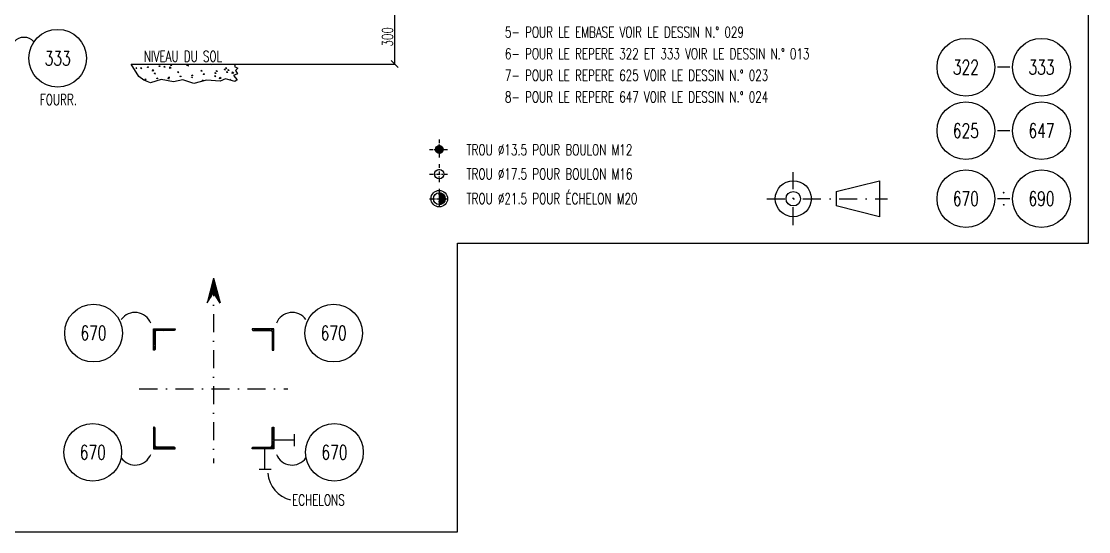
# Model space of a CAD drawing. Extents: x 106643 to 122863, y -59241 to -47761.
# Drawn here: x 116946 to 122863, y -59241 to -56410 of the extents above; entities that cross this region are included whole.
import ezdxf
from ezdxf.enums import TextEntityAlignment as Align

# ---------------------------------------------------------------- set-up
doc = ezdxf.new("R2010")
doc.units = 0
doc.header["$LTSCALE"] = 200
doc.header["$MEASUREMENT"] = 0
doc.linetypes.add('DASHDOT', pattern=[1, 0.5, -0.25, 0, -0.25])
doc.layers.get('0').update_dxf_attribs({"linetype": 'CONTINUOUS'})
for name, color, linetype in [('035B', 7, 'CONTINUOUS'), ('BOLLINI_1', 7, 'CONTINUOUS'), ('LM', 7, 'CONTINUOUS'), ('LS', 7, 'CONTINUOUS'), ('MZ', 6, 'DASHDOT')]:
    doc.layers.add(name, color=color, linetype=linetype)
doc.styles.add('MONO', font='romans.shx', dxfattribs={"width": 0.7})
doc.styles.add('RQL', font='ROMANS8.SHX', dxfattribs={"width": 0.7})
doc.styles.add('RS', font='ROMANS8.shx', dxfattribs={"width": 0.7})
doc.dimstyles.new('TRATTO_20', dxfattribs={"dimscale": 0, "dimtxt": 60, "dimasz": 40, "dimexe": 0, "dimexo": 0, "dimgap": 10, "dimtad": 1, "dimrnd": 0.5, "dimdsep": 46, "dimtxsty": 'RS', "dimblk1": 'OBLIQUE', "dimblk2": 'OBLIQUE', "dimsah": 1, "dimcen": 0.09, "dimclrd": 2, "dimclre": 2, "dimclrt": 7, "dimadec": 0, "dimazin": 0, "dimtfac": 1, "dimtix": 1, "dimtmove": 2, "dimatfit": 3, "dimfxl": 1, "dimtolj": 1, "dimtzin": 0, "dimarcsym": 0})

# ---------------------------------------------------------------- blocks, each defined once
blk = doc.blocks.new('_OBLIQUE')
at = {"color": 0, "linetype": 'ByBlock'}
blk.add_line((-0.5, -0.5), (0.5, 0.5), dxfattribs=at)
blk = doc.blocks.new('*D65')
at = {"layer": 'LS', "color": 2, "lineweight": -2, "transparency": 16777216}
for p, q in [((115920.8, -56344.7), (119016, -56344.7)), ((119016, -56344.7), (119016, -56646.4)), ((118131.5, -56646.4), (119016, -56646.4))]:
    blk.add_line(p, q, dxfattribs=at)
at = {"layer": 'LS', "color": 2, "lineweight": -2, "transparency": 16777216, "xscale": 40, "yscale": 40, "zscale": 40}
for p, rotation in [((119016, -56344.7), 90), ((119016, -56646.4), 270)]:
    blk.add_blockref('_OBLIQUE', p, dxfattribs=dict(at, rotation=rotation))
at = {"layer": 'LS', "color": 7, "transparency": 16777216, "insert": (118976, -56495.6), "char_height": 60, "attachment_point": 5, "rotation": 90, "style": 'RS'}
blk.add_mtext('\\A1;300', dxfattribs=at)
blk = doc.blocks.new('xxx')
blk.add_circle((0, 0), 8)
at = {"color": 3, "style": 'RQL', "width": 0.7}
blk.add_attdef('POS', text='', height=4, dxfattribs=at).set_placement((0, 0), align=Align.MIDDLE)
at = {"color": 3, "style": 'RQL', "width": 0.7, "flags": 1}
blk.add_attdef('POS1', (-0.39, -5.42), '', height=2, dxfattribs=at)
at = {"style": 'RQL', "width": 0.7, "flags": 1}
blk.add_attdef('TIPO', (-0.39, -8.66), '', height=2, dxfattribs=at)
blk = doc.blocks.new('*X11')
at = {"color": 0}
for p, q in [((117084.5, -38783), (117089.4, -38778.2)), ((117084.5, -38790.1), (117091.5, -38783.1)), ((117084.5, -38797.2), (117091.5, -38790.2)), ((117084.5, -38804.3), (117091.5, -38797.3)), ((117084.5, -38811.3), (117091.5, -38804.3)), ((117084.5, -38818.4), (117091.5, -38811.4)), ((117084.5, -38825.5), (117091.5, -38818.5)), ((117084.5, -38832.5), (117091.5, -38825.5)), ((117084.5, -38839.6), (117091.5, -38832.6)), ((117084.5, -38846.7), (117091.5, -38839.7)), ((117084.5, -38853.8), (117091.5, -38846.8)), ((117084.5, -38860.8), (117091.5, -38853.8)), ((117084.5, -38867.9), (117093.6, -38858.8)), ((117091.6, -38867.9), (117098.6, -38860.9)), ((117098.7, -38867.9), (117105.7, -38860.9)), ((117105.7, -38867.9), (117112.7, -38860.9)), ((117112.8, -38867.9), (117119.8, -38860.9)), ((117119.9, -38867.9), (117126.9, -38860.9)), ((117126.9, -38867.9), (117133.9, -38860.9)), ((117134, -38867.9), (117141, -38860.9)), ((117141.1, -38867.9), (117148.1, -38860.9)), ((117148.2, -38867.9), (117155.2, -38860.9)), ((117155.2, -38867.9), (117162.2, -38860.9)), ((117162.3, -38867.9), (117169.3, -38860.9)), ((117169.4, -38867.9), (117174.2, -38863))]:
    blk.add_line(p, q, dxfattribs=at)
blk = doc.blocks.new('12')
at = {"color": 0}
for p, q in [((-1, 0.06), (-0.06, 1)), ((-1, 0.01), (-0.01, 1)), ((-1, -0.03), (0.03, 1)), ((-1, -0.07), (0.07, 1)), ((0.09, -1), (-1, 0.09)), ((0.05, -1), (-1, 0.05)), ((0, -1), (-1, 0)), ((-0.99, 0.16), (-0.16, 0.99)), ((-0.99, 0.11), (-0.11, 0.99)), ((-0.99, -0.11), (0.11, 0.99)), ((-0.99, -0.15), (0.15, 0.99)), ((0.17, -0.99), (-0.99, 0.17)), ((0.13, -0.99), (-0.99, 0.13)), ((-0.98, 0.22), (-0.22, 0.98)), ((-0.98, -0.19), (0.19, 0.98)), ((0.21, -0.98), (-0.98, 0.21)), ((-0.97, -0.23), (0.23, 0.97)), ((0.24, -0.97), (-0.97, 0.24)), ((-0.96, 0.28), (-0.28, 0.96)), ((-0.96, -0.27), (0.27, 0.96)), ((0.28, -0.96), (-0.96, 0.28)), ((-0.95, -0.3), (0.3, 0.95)), ((0.31, -0.95), (-0.95, 0.31)), ((-0.94, 0.34), (-0.34, 0.94)), ((-0.94, -0.33), (0.33, 0.94)), ((0.35, -0.94), (-0.94, 0.35)), ((-0.93, -0.37), (0.37, 0.93)), ((0.38, -0.93), (-0.93, 0.38)), ((-0.92, -0.4), (0.4, 0.92)), ((-0.91, 0.42), (-0.42, 0.91)), ((0.41, -0.91), (-0.91, 0.41)), ((-0.9, -0.43), (0.43, 0.9)), ((0.44, -0.9), (-0.9, 0.44)), ((-0.89, -0.46), (0.46, 0.89)), ((0.47, -0.88), (-0.88, 0.47)), ((-0.87, -0.49), (0.49, 0.87)), ((0.5, -0.87), (-0.87, 0.5)), ((-0.86, 0.52), (-0.52, 0.86)), ((-0.86, -0.52), (0.52, 0.86)), ((0.53, -0.85), (-0.85, 0.53)), ((-0.84, -0.54), (0.54, 0.84)), ((0.55, -0.83), (-0.83, 0.55)), ((-0.82, -0.57), (0.57, 0.82)), ((0.58, -0.81), (-0.81, 0.58)), ((-0.8, -0.6), (0.6, 0.8)), ((0.61, -0.79), (-0.79, 0.61)), ((-0.78, -0.62), (0.62, 0.78)), ((0.63, -0.78), (-0.78, 0.63)), ((-0.76, -0.65), (0.65, 0.76)), ((0.66, -0.75), (-0.75, 0.66)), ((-0.74, -0.67), (0.67, 0.74)), ((0.68, -0.73), (-0.73, 0.68)), ((-0.72, -0.69), (0.69, 0.72)), ((0.7, -0.71), (-0.71, 0.7)), ((-0.7, -0.72), (0.72, 0.7)), ((0.73, -0.69), (-0.69, 0.73)), ((0.75, -0.67), (-0.67, 0.75)), ((-0.67, -0.74), (0.74, 0.67)), ((-0.65, -0.76), (0.76, 0.65)), ((0.77, -0.64), (-0.64, 0.77)), ((-0.63, -0.78), (0.78, 0.63)), ((0.79, -0.62), (-0.62, 0.79)), ((-0.6, -0.8), (0.8, 0.6)), ((0.81, -0.59), (-0.59, 0.81)), ((-0.57, -0.82), (0.82, 0.57)), ((0.83, -0.56), (-0.56, 0.83)), ((-0.55, -0.84), (0.84, 0.55)), ((0.84, -0.54), (-0.54, 0.84)), ((-0.52, -0.85), (0.85, 0.52)), ((0.86, -0.51), (-0.51, 0.86)), ((-0.49, -0.87), (0.87, 0.49)), ((0.88, -0.48), (-0.48, 0.88)), ((-0.46, -0.89), (0.89, 0.46)), ((0.89, -0.45), (-0.45, 0.89)), ((-0.43, -0.9), (0.9, 0.43)), ((0.91, -0.42), (-0.42, 0.91)), ((-0.4, -0.92), (0.92, 0.4)), ((0.92, -0.39), (-0.39, 0.92)), ((-0.37, -0.93), (0.93, 0.37)), ((0.93, -0.36), (-0.36, 0.93)), ((-0.34, -0.94), (0.94, 0.34)), ((0.95, -0.33), (-0.33, 0.95)), ((-0.3, -0.95), (0.95, 0.3)), ((0.96, -0.29), (-0.29, 0.96)), ((-0.27, -0.96), (0.96, 0.27)), ((0.97, -0.26), (-0.26, 0.97)), ((-0.23, -0.97), (0.97, 0.23)), ((0.98, -0.22), (-0.22, 0.98)), ((-0.2, -0.98), (0.98, 0.2)), ((0.98, -0.18), (-0.18, 0.98)), ((-0.16, -0.99), (0.99, 0.16)), ((0.99, -0.14), (-0.14, 0.99)), ((-0.12, -0.99), (0.99, 0.12)), ((0.99, -0.1), (-0.1, 0.99)), ((-0.08, -1), (1, 0.08)), ((1, -0.06), (-0.06, 1)), ((-0.04, -1), (1, 0.04)), ((1, -0.02), (-0.02, 1)), ((1, 0.02), (0.02, 1)), ((1, 0.07), (0.07, 1)), ((0.99, 0.12), (0.12, 0.99)), ((0.98, 0.17), (0.17, 0.98)), ((0.97, 0.23), (0.23, 0.97)), ((0.96, 0.29), (0.29, 0.96)), ((0.93, 0.36), (0.36, 0.93)), ((0.9, 0.44), (0.44, 0.9)), ((0.84, 0.55), (0.55, 0.84)), ((-0.04, -1), (-1, -0.04)), ((-0.09, -1), (-1, -0.09)), ((-0.14, -0.99), (-0.99, -0.14)), ((-0.2, -0.98), (-0.98, -0.2)), ((-0.25, -0.97), (-0.97, -0.25)), ((-0.32, -0.95), (-0.95, -0.32)), ((-0.39, -0.92), (-0.92, -0.39)), ((-0.48, -0.88), (-0.88, -0.48)), ((-0.6, -0.8), (-0.8, -0.6)), ((0.01, -1), (1, -0.01)), ((0.05, -1), (1, -0.05)), ((0.1, -0.99), (0.99, -0.1)), ((0.15, -0.99), (0.99, -0.15)), ((0.21, -0.98), (0.98, -0.21)), ((0.27, -0.96), (0.96, -0.27)), ((0.33, -0.94), (0.94, -0.33)), ((0.41, -0.91), (0.91, -0.41)), ((0.5, -0.87), (0.87, -0.5)), ((0.66, -0.75), (0.75, -0.66))]:
    blk.add_line(p, q, dxfattribs=at)
blk.add_circle((0, 0), 1)
blk = doc.blocks.new('16')
blk.add_circle((0, 0), 1)
blk = doc.blocks.new('20')
at = {"color": 0}
for p, q in [((0, 0.98), (0.02, 1)), ((0, 0.94), (0.06, 1)), ((1, -0.01), (0, 0.99)), ((0, 0.89), (0.1, 0.99)), ((0, 0.85), (0.14, 0.99)), ((0, 0.8), (0.18, 0.98)), ((0, 0.76), (0.22, 0.98)), ((0, 0.71), (0.25, 0.97)), ((0, 0.67), (0.29, 0.96)), ((1, -0.05), (0, 0.95)), ((0, 0.62), (0.32, 0.95)), ((0, 0.58), (0.36, 0.93)), ((0, 0.53), (0.39, 0.92)), ((0, 0.49), (0.42, 0.91)), ((1, -0.09), (0, 0.9)), ((0, 0.44), (0.45, 0.89)), ((0, 0.4), (0.48, 0.88)), ((0.99, -0.13), (0, 0.86)), ((0, 0.35), (0.51, 0.86)), ((0, 0.31), (0.54, 0.84)), ((0, 0.26), (0.56, 0.83)), ((0.99, -0.17), (0, 0.81)), ((0, 0.22), (0.59, 0.81)), ((0, 0.17), (0.61, 0.79)), ((0.98, -0.21), (0, 0.77)), ((0, 0.13), (0.64, 0.77)), ((0, 0.08), (0.66, 0.75)), ((0, 0.04), (0.69, 0.73)), ((0.97, -0.25), (0, 0.72)), ((0, -0.01), (0.71, 0.7)), ((0.96, -0.28), (0, 0.68)), ((0, -0.05), (0.73, 0.68)), ((0, -0.1), (0.75, 0.66)), ((0.95, -0.32), (0, 0.63)), ((0, -0.14), (0.77, 0.63)), ((0, -0.19), (0.79, 0.61)), ((0.94, -0.35), (0, 0.59)), ((0, -0.23), (0.81, 0.58)), ((0, -0.28), (0.83, 0.56)), ((0.92, -0.38), (0, 0.54)), ((0, -0.32), (0.85, 0.53)), ((0.91, -0.41), (0, 0.5)), ((0, -0.36), (0.87, 0.5)), ((0, -0.41), (0.88, 0.47)), ((0.9, -0.44), (0, 0.45)), ((0, -0.45), (0.9, 0.44)), ((0.88, -0.47), (0, 0.41)), ((0, -0.5), (0.91, 0.41)), ((0, -0.54), (0.92, 0.38)), ((0.87, -0.5), (0, 0.36)), ((0, -0.59), (0.94, 0.35)), ((0.85, -0.53), (0, 0.32)), ((0, -0.63), (0.95, 0.31)), ((0, -0.68), (0.96, 0.28)), ((0.83, -0.56), (0, 0.27)), ((0, -0.72), (0.97, 0.25)), ((0.81, -0.58), (0, 0.23)), ((0, -0.77), (0.98, 0.21)), ((0.79, -0.61), (0, 0.18)), ((0, -0.81), (0.99, 0.17)), ((0.77, -0.63), (0, 0.14)), ((0, -0.86), (0.99, 0.13)), ((0.75, -0.66), (0, 0.09)), ((0, -0.9), (1, 0.09)), ((0.73, -0.68), (0, 0.05)), ((0, -0.95), (1, 0.05)), ((0.71, -0.7), (0, 0.01)), ((0, -0.99), (1, 0.01)), ((1, 0.04), (0.04, 1)), ((1, 0.09), (0.09, 1)), ((0.99, 0.14), (0.14, 0.99)), ((0.98, 0.19), (0.19, 0.98)), ((0.97, 0.25), (0.25, 0.97)), ((0.95, 0.31), (0.31, 0.95)), ((0.92, 0.38), (0.38, 0.92)), ((0.88, 0.47), (0.47, 0.88)), ((0.81, 0.59), (0.59, 0.81)), ((0.69, -0.73), (0, -0.04)), ((0.66, -0.75), (0, -0.08)), ((0.64, -0.77), (0, -0.13)), ((0.61, -0.79), (0, -0.17)), ((0.59, -0.81), (0, -0.22)), ((0.56, -0.83), (0, -0.26)), ((0.54, -0.84), (0, -0.31)), ((0.51, -0.86), (0, -0.35)), ((0.48, -0.88), (0, -0.4)), ((0.45, -0.89), (0, -0.44)), ((0.42, -0.91), (0, -0.49)), ((0.39, -0.92), (0, -0.53)), ((0.36, -0.93), (0, -0.58)), ((0.32, -0.95), (0, -0.62)), ((0.29, -0.96), (0, -0.67)), ((0.25, -0.97), (0, -0.71)), ((0.22, -0.98), (0, -0.76)), ((0.18, -0.98), (0, -0.8)), ((0.14, -0.99), (0, -0.85)), ((0.1, -0.99), (0, -0.89)), ((0.04, -1), (1, -0.04)), ((0.09, -1), (1, -0.09)), ((0.14, -0.99), (0.99, -0.14)), ((0.19, -0.98), (0.98, -0.19)), ((0.25, -0.97), (0.97, -0.25)), ((0.31, -0.95), (0.95, -0.31)), ((0.38, -0.92), (0.92, -0.38)), ((0.47, -0.88), (0.88, -0.47)), ((0.59, -0.81), (0.81, -0.59))]:
    blk.add_line(p, q, dxfattribs=at)
blk.add_line((0, 1), (0, -1))
blk.add_circle((0, 0), 1)

msp = doc.modelspace()

# ---------------------------------------------------------------- linework, layer by layer
at = {"color": 0}
for p, q in [((121463.352, -57353.748), (121703.788, -57293.748)), ((121703.788, -57293.748), (121703.788, -57493.748)), ((121463.352, -57353.748), (121463.352, -57433.748)), ((121703.788, -57493.748), (121463.352, -57433.748))]:
    msp.add_line(p, q, dxfattribs=at)
for radius in [100, 40]:
    msp.add_circle((121226.08, -57393.748), radius, dxfattribs=at)
at = {"layer": 'LM'}
for p, q in [((118345.568, -58731.325), (118460.161, -58731.325)), ((118295.228, -58781.665), (118295.228, -58896.258))]:
    msp.add_line(p, q, dxfattribs=at)
at = {"layer": 'LS', "color": 3}
for p, q in [((117554.941, -56646.444), (118132.069, -56646.444)), ((117597.471, -56716.411), (117554.941, -56646.444)), ((117586.671, -56671.272), (117581.292, -56671.742)), ((117586.671, -56671.272), (117582.332, -56666.101)), ((117610.4, -56673.204), (117608.575, -56667.765)), ((117614.879, -56670.127), (117608.577, -56667.708)), ((117614.879, -56670.127), (117610.402, -56673.147)), ((117645.843, -56666.152), (117646.884, -56660.511)), ((117651.224, -56665.624), (117645.845, -56666.095)), ((117651.224, -56665.624), (117646.886, -56660.453)), ((117673.431, -56685.995), (117674.426, -56677.447)), ((117681.437, -56684.706), (117673.433, -56685.947)), ((117681.437, -56684.706), (117674.427, -56677.4)), ((117710.396, -56660.505), (117711.437, -56654.863)), ((117715.778, -56659.976), (117710.398, -56660.447)), ((117715.778, -56659.976), (117711.439, -56654.806)), ((117739.742, -56665.996), (117737.917, -56660.557)), ((117744.22, -56662.919), (117737.919, -56660.5)), ((117744.22, -56662.919), (117739.744, -56665.939)), ((117769.483, -56671.098), (117770.477, -56662.551)), ((117777.489, -56669.809), (117769.485, -56671.05)), ((117777.489, -56669.809), (117770.479, -56662.503)), ((117774.95, -56654.857), (117775.99, -56649.215)), ((117780.331, -56654.329), (117774.952, -56654.799)), ((117780.331, -56654.329), (117775.992, -56649.158)), ((117839.503, -56649.209), (117840.013, -56646.444)), ((117844.885, -56648.681), (117839.505, -56649.152)), ((117844.885, -56648.681), (117843.008, -56646.444)), ((117865.535, -56656.201), (117866.529, -56647.654)), ((117873.541, -56654.912), (117865.536, -56656.154)), ((117873.541, -56654.912), (117866.531, -56647.606)), ((117869.083, -56658.788), (117867.258, -56653.349)), ((117873.562, -56655.711), (117867.26, -56653.292)), ((117873.562, -56655.711), (117869.085, -56658.731)), ((117944.703, -56687.816), (117942.878, -56682.377)), ((117949.182, -56684.739), (117942.88, -56682.32)), ((117949.182, -56684.739), (117944.705, -56687.759)), ((117998.425, -56651.58), (117996.702, -56646.444)), ((118002.904, -56648.503), (117997.539, -56646.444)), ((118002.904, -56648.503), (117998.427, -56651.523)), ((118027.823, -56688.668), (118028.864, -56683.026)), ((118033.205, -56688.14), (118028.866, -56682.969)), ((118074.045, -56680.608), (118072.22, -56675.169)), ((118078.524, -56677.531), (118072.222, -56675.112)), ((118078.524, -56677.531), (118074.047, -56680.551)), ((118081.427, -56673.4), (118079.602, -56667.961)), ((118085.906, -56670.323), (118079.604, -56667.904)), ((118085.906, -56670.323), (118081.429, -56673.343)), ((118092.377, -56683.02), (118093.417, -56677.378)), ((118097.758, -56682.492), (118092.379, -56682.963)), ((118097.758, -56682.492), (118093.419, -56677.321)), ((118132.069, -56646.444), (118127.639, -56659.729)), ((118127.639, -56659.729), (118146.246, -56670.357)), ((118146.246, -56670.357), (118132.955, -56681.87)), ((118132.955, -56681.87), (118144.474, -56701.355)), ((117625.825, -56735.895), (117597.471, -56716.411)), ((117662.152, -56750.951), (117625.825, -56735.895)), ((117632.298, -56738.467), (117630.474, -56733.029)), ((117636.777, -56735.39), (117630.475, -56732.972)), ((117636.777, -56735.39), (117632.3, -56738.41)), ((117633.355, -56733.85), (117634.396, -56728.208)), ((117638.737, -56733.321), (117633.357, -56733.792)), ((117638.737, -56733.321), (117634.398, -56728.151)), ((117722.403, -56731.467), (117662.152, -56750.951)), ((117686.02, -56702.232), (117684.195, -56696.793)), ((117690.499, -56699.155), (117684.197, -56696.736)), ((117690.499, -56699.155), (117686.022, -56702.174)), ((117697.909, -56728.202), (117698.949, -56722.56)), ((117703.29, -56727.674), (117697.911, -56728.144)), ((117703.29, -56727.674), (117698.951, -56722.503)), ((117789.742, -56745.638), (117722.403, -56731.467)), ((117761.64, -56731.259), (117759.815, -56725.821)), ((117766.119, -56728.183), (117759.817, -56725.764)), ((117766.119, -56728.183), (117761.642, -56731.202)), ((117762.462, -56722.554), (117763.503, -56716.913)), ((117767.844, -56722.026), (117762.464, -56722.497)), ((117767.844, -56722.026), (117763.505, -56716.855)), ((117841.133, -56734.124), (117789.742, -56745.638)), ((117815.362, -56695.024), (117813.537, -56689.585)), ((117819.84, -56691.947), (117813.539, -56689.528)), ((117819.84, -56691.947), (117815.364, -56694.967)), ((117827.016, -56716.906), (117828.056, -56711.265)), ((117832.397, -56716.378), (117827.018, -56716.849)), ((117832.397, -56716.378), (117828.058, -56711.207)), ((117902.27, -56754.494), (117841.133, -56734.124)), ((117890.982, -56724.051), (117889.157, -56718.613)), ((117895.46, -56720.975), (117889.159, -56718.556)), ((117895.46, -56720.975), (117890.984, -56723.994)), ((117891.569, -56711.259), (117892.61, -56705.617)), ((117896.95, -56710.731), (117891.571, -56711.201)), ((117896.95, -56710.731), (117892.612, -56705.56)), ((117972.267, -56735.895), (117902.27, -56754.494)), ((117949.891, -56741.841), (117950.649, -56735.324)), ((117955.514, -56740.347), (117950.65, -56735.277)), ((117956.122, -56705.611), (117957.163, -56699.969)), ((117961.504, -56705.083), (117956.124, -56705.553)), ((117961.504, -56705.083), (117957.165, -56699.912)), ((118048.467, -56742.095), (117972.267, -56735.895)), ((118020.323, -56716.843), (118018.498, -56711.405)), ((118024.802, -56713.767), (118018.5, -56711.348)), ((118024.802, -56713.767), (118020.325, -56716.786)), ((118020.676, -56699.963), (118021.716, -56694.322)), ((118026.057, -56699.435), (118020.678, -56699.906)), ((118026.057, -56699.435), (118021.718, -56694.264)), ((118033.205, -56688.14), (118027.825, -56688.61)), ((118045.706, -56728.975), (118046.7, -56720.428)), ((118053.712, -56727.686), (118045.707, -56728.927)), ((118053.712, -56727.686), (118046.702, -56720.38)), ((118078.46, -56729.247), (118048.467, -56742.095)), ((118130.297, -56742.981), (118078.46, -56729.247)), ((118085.229, -56694.315), (118086.27, -56688.674)), ((118090.611, -56693.787), (118085.231, -56694.258)), ((118090.611, -56693.787), (118086.272, -56688.617)), ((118102.284, -56735.559), (118101.501, -56733.225)), ((118107.804, -56735.587), (118101.503, -56733.168)), ((118107.804, -56735.587), (118106.277, -56736.617)), ((118115.85, -56699.181), (118116.844, -56690.634)), ((118123.856, -56697.893), (118115.851, -56699.134)), ((118123.856, -56697.893), (118116.846, -56690.587)), ((118144.474, -56701.355), (118122.323, -56710.211)), ((118122.323, -56710.211), (118143.588, -56735.01)), ((118143.588, -56735.01), (118130.297, -56742.981))]:
    msp.add_line(p, q, dxfattribs=at)
at = {"layer": 'LS', "color": 0}
for p, q in [((122426.133, -56664.088), (122358.798, -56664.088)), ((122426.133, -57016.48), (122358.798, -57016.48)), ((122426.133, -57393.748), (122358.798, -57393.748)), ((118460.161, -58766.645), (118460.161, -58700.159)), ((118330.548, -58896.258), (118264.062, -58896.258))]:
    msp.add_line(p, q, dxfattribs=at)
at = {"layer": 'LS', "color": 6}
for p, q in [((118012.253, -57834), (117976.366, -57971.294)), ((118012.253, -57844.123), (117980.852, -57964.255)), ((118012.253, -57854.246), (117985.338, -57957.216)), ((118012.253, -57864.369), (117989.823, -57950.178)), ((118012.253, -57834), (118048.139, -57971.294)), ((118012.253, -57844.123), (118043.653, -57964.255)), ((118012.253, -57854.246), (118039.168, -57957.216)), ((118012.253, -57864.369), (118034.682, -57950.178)), ((117976.366, -57971.294), (118012.253, -57914.984)), ((118012.253, -57874.492), (117994.309, -57943.139)), ((118012.253, -57884.615), (117998.795, -57936.1)), ((118012.253, -57894.738), (118003.281, -57929.062)), ((118012.253, -57904.861), (118007.767, -57922.023)), ((118012.253, -57904.861), (118007.767, -57922.023)), ((118012.253, -57874.492), (118030.196, -57943.139)), ((118012.253, -57884.615), (118025.71, -57936.1)), ((118012.253, -57894.738), (118021.224, -57929.062)), ((118012.253, -57904.861), (118016.738, -57922.023)), ((118012.253, -57904.861), (118016.738, -57922.023)), ((118048.139, -57971.294), (118012.253, -57914.984)), ((118048.992, -57972.632), (118012.253, -57914.984))]:
    msp.add_line(p, q, dxfattribs=at)
at = {"layer": 'LS', "color": 8}
msp.add_lwpolyline([(106643.467, -47761.325), (106643.467, -59241.325), (119363.467, -59241.325), (119363.467, -57641.325), (122863.467, -57641.325), (122863.467, -47761.325), (106643.467, -47761.325)], close=True, dxfattribs=at)
at = {"layer": 'LS', "color": 0, "const_width": 4.5}
for points in [[(122389.715, -57360.08, 1), (122395.215, -57360.08, 1)], [(122389.715, -57427.415, 1), (122395.215, -57427.415, 1)]]:
    msp.add_lwpolyline(points, format="xyb", close=True, dxfattribs=at)
at = {"layer": 'LS', "color": 6}
for points in [[(117678.919, -58115.034), (117798.919, -58115.034), (117798.919, -58119.701, -0.41421356), (117794.253, -58124.368), (117697.586, -58124.368, 0.41421356), (117688.253, -58133.701), (117688.253, -58230.368, -0.41421356), (117683.586, -58235.034), (117678.919, -58235.034)], [(118345.586, -58115.034), (118225.586, -58115.034), (118225.586, -58119.701, 0.41421356), (118230.253, -58124.368), (118326.919, -58124.368, -0.41421356), (118336.253, -58133.701), (118336.253, -58230.368, 0.41421356), (118340.919, -58235.034), (118345.586, -58235.034)], [(117678.919, -58781.665), (117798.919, -58781.665), (117798.919, -58776.998, 0.41421356), (117794.253, -58772.332), (117697.586, -58772.332, -0.41421356), (117688.253, -58762.998), (117688.253, -58666.332, 0.41421356), (117683.586, -58661.665), (117678.919, -58661.665)], [(118345.586, -58781.665), (118225.586, -58781.665), (118225.586, -58776.998, -0.41421356), (118230.253, -58772.332), (118326.919, -58772.332, 0.41421356), (118336.253, -58762.998), (118336.253, -58666.332, -0.41421356), (118340.919, -58661.665), (118345.586, -58661.665)]]:
    msp.add_lwpolyline(points, format="xyb", close=True, dxfattribs=at)
at = {"layer": 'LS', "color": 0}
msp.add_circle((119263.467, -57393.748), 45.935, dxfattribs=at)
at = {"layer": 'LS', "color": 6}
for centre, radius, start, end in [((116960.678, -56570.552), 72.073, 40.2723491, 139.7276509), ((117577.003, -58118.912), 93.834, 21.550402, 144.5934757), ((118447.503, -58118.912), 93.834, 35.4065243, 158.449598), ((117577.003, -58777.787), 93.834, 215.4065243, 338.449598), ((118447.503, -58777.787), 93.834, 201.550402, 324.5934757), ((118475.527, -58905.927), 162.704, 183.9799044, 257.1389082)]:
    msp.add_arc(centre, radius, start, end, dxfattribs=at)
at = {"layer": 'MZ', "ltscale": 0.2}
for p, q in [((119263.467, -57065.235), (119263.467, -57174.954)), ((119208.608, -57120.095), (119318.326, -57120.095)), ((119263.467, -57202.062), (119263.467, -57311.78)), ((119263.467, -57202.062), (119263.467, -57311.78)), ((119208.608, -57256.921), (119318.326, -57256.921)), ((119208.608, -57256.921), (119318.326, -57256.921)), ((119208.608, -57393.748), (119318.326, -57393.748)), ((119263.467, -57338.889), (119263.467, -57448.607))]:
    msp.add_line(p, q, dxfattribs=at)
at = {"layer": 'MZ'}
for p, q in [((121226.08, -57540.355), (121226.08, -57247.141)), ((121079.473, -57393.748), (121748.983, -57393.748)), ((118012.253, -57834), (118012.253, -58861.847)), ((117600.455, -58448.35), (118424.05, -58448.35))]:
    msp.add_line(p, q, dxfattribs=at)

# ---------------------------------------------------------------- block references
at = {"layer": 'BOLLINI_1'}
for p, xscale, yscale, zscale, values in [((117147.748, -56614.266), 19.99999999999999, 19.99999999999999, 19.99999999999999, {'POS': '333'}), ((122182.902, -56664.088), 19.9980000000023, 19.9980000000023, 19.9980000000023, {'POS': '322'}), ((122602.028, -56664.088), 19.9980000000023, 19.9980000000023, 19.9980000000023, {'POS': '333'}), ((122182.902, -57016.48), 19.99800000000229, 19.99800000000229, 19.99800000000229, {'POS': '625'}), ((122602.028, -57016.48), 19.99800000000229, 19.99800000000229, 19.99800000000229, {'POS': '647'}), ((122182.902, -57393.748), 19.99800000000229, 19.99800000000229, 19.99800000000229, {'POS': '670'}), ((122602.028, -57393.748), 19.99800000000229, 19.99800000000229, 19.99800000000229, {'POS': '690'}), ((117346.682, -58139.62), 19.99950000007354, 19.99950000007354, 19.99950000007354, {'POS': '670'}), ((118677.823, -58139.62), 19.99950000007354, 19.99950000007354, 19.99950000007354, {'POS': '670'}), ((117342.417, -58800.943), 19.99950000007354, 19.99950000007354, 19.99950000007354, {'POS': '670'}), ((118682.089, -58800.943), 19.99950000007354, 19.99950000007354, 19.99950000007354, {'POS': '670'})]:
    msp.add_blockref('xxx', p, dxfattribs=dict(at, xscale=xscale, yscale=yscale, zscale=zscale)).add_auto_attribs(values)
at = {"layer": 'LM'}
for name, p, xscale, yscale, zscale, rotation in [('12', (119263.467, -57120.095), 20.79999999948262, 20.79999999948262, 20.79999999948262, 344.7569620653314), ('16', (119263.467, -57256.921), 26.00000000013645, 26.00000000013645, 26.00000000013645, 280.755082505952)]:
    msp.add_blockref(name, p, dxfattribs=dict(at, xscale=xscale, yscale=yscale, zscale=zscale, rotation=rotation))
at = {"layer": 'LM', "xscale": 32.90000000037248, "yscale": 32.90000000037248, "zscale": 32.90000000037248}
msp.add_blockref('20', (119263.467, -57393.748), dxfattribs=at)
at = {"layer": 'LS', "color": 6, "yscale": 1.333333333333333, "zscale": 1.333333333333333, "rotation": 180}
for p, xscale in [((-38433.749, -109938.864), -1.333333333333333), ((274458.254, -109938.864), 1.333333333333333)]:
    msp.add_blockref('*X11', p, dxfattribs=dict(at, xscale=xscale))
at = {"layer": 'LS', "color": 6, "yscale": 1.333333333333333, "zscale": 1.333333333333333}
for p, xscale in [((-38433.749, -6957.799), 1.333333333333333), ((274458.254, -6957.799), -1.333333333333333)]:
    msp.add_blockref('*X11', p, dxfattribs=dict(at, xscale=xscale))

# ---------------------------------------------------------------- texts
at = {"color": 7, "style": 'RS', "width": 0.7}
msp.add_text('ECHELONS', height=60, dxfattribs=at).set_placement((118447.233, -59095.306))
at = {"layer": '035B', "style": 'MONO', "width": 0.7}
msp.add_text('FOURR.', height=60, dxfattribs=at).set_placement((117049.504, -56873.991))
at = {"layer": 'LM', "style": 'RS', "width": 0.7}
for s, p in [('5- POUR LE EMBASE VOIR LE DESSIN N.° 029', (119627.275, -56499.66)), ('6- POUR LE REPERE 322 ET 333 VOIR LE DESSIN N.° 013', (119627.275, -56619.66)), ('7- POUR LE REPERE 625 VOIR LE DESSIN N.° 023', (119627.275, -56739.66)), ('8- POUR LE REPERE 647 VOIR LE DESSIN N.° 024', (119627.275, -56859.66))]:
    msp.add_text(s, height=60, dxfattribs=at).set_placement(p)
at = {"layer": 'LM', "linetype": 'ByBlock', "style": 'RS', "width": 0.7}
for s, p in [('TROU %%C13.5 POUR BOULON M12', (119413.746, -57152.656)), ('TROU %%C17.5 POUR BOULON M16', (119413.785, -57286.438)), ('TROU %%C21.5 POUR ÉCHELON M20', (119413.758, -57423.264))]:
    msp.add_text(s, height=60, dxfattribs=at).set_placement(p)
at = {"layer": 'LS', "color": 7, "style": 'RS', "width": 0.7}
msp.add_text('NIVEAU DU SOL', height=60, dxfattribs=at).set_placement((117625.666, -56634.075))

# ---------------------------------------------------------------- dimensions: what is measured, and where the dimension line sits
at = {"layer": 'LS', "color": 6}
dim = msp.add_linear_dim(base=(119016.029, -56646.444), p1=(115920.784, -56344.744), p2=(118131.469, -56646.444), angle=90, text='300', dimstyle='TRATTO_20', override={"dimscale": 1}, dxfattribs=at)
dim.commit()
dim.dimension.update_dxf_attribs({"geometry": '*D65', "text_midpoint": (118976.029, -56495.594)})

doc.saveas('drawing.dxf')
